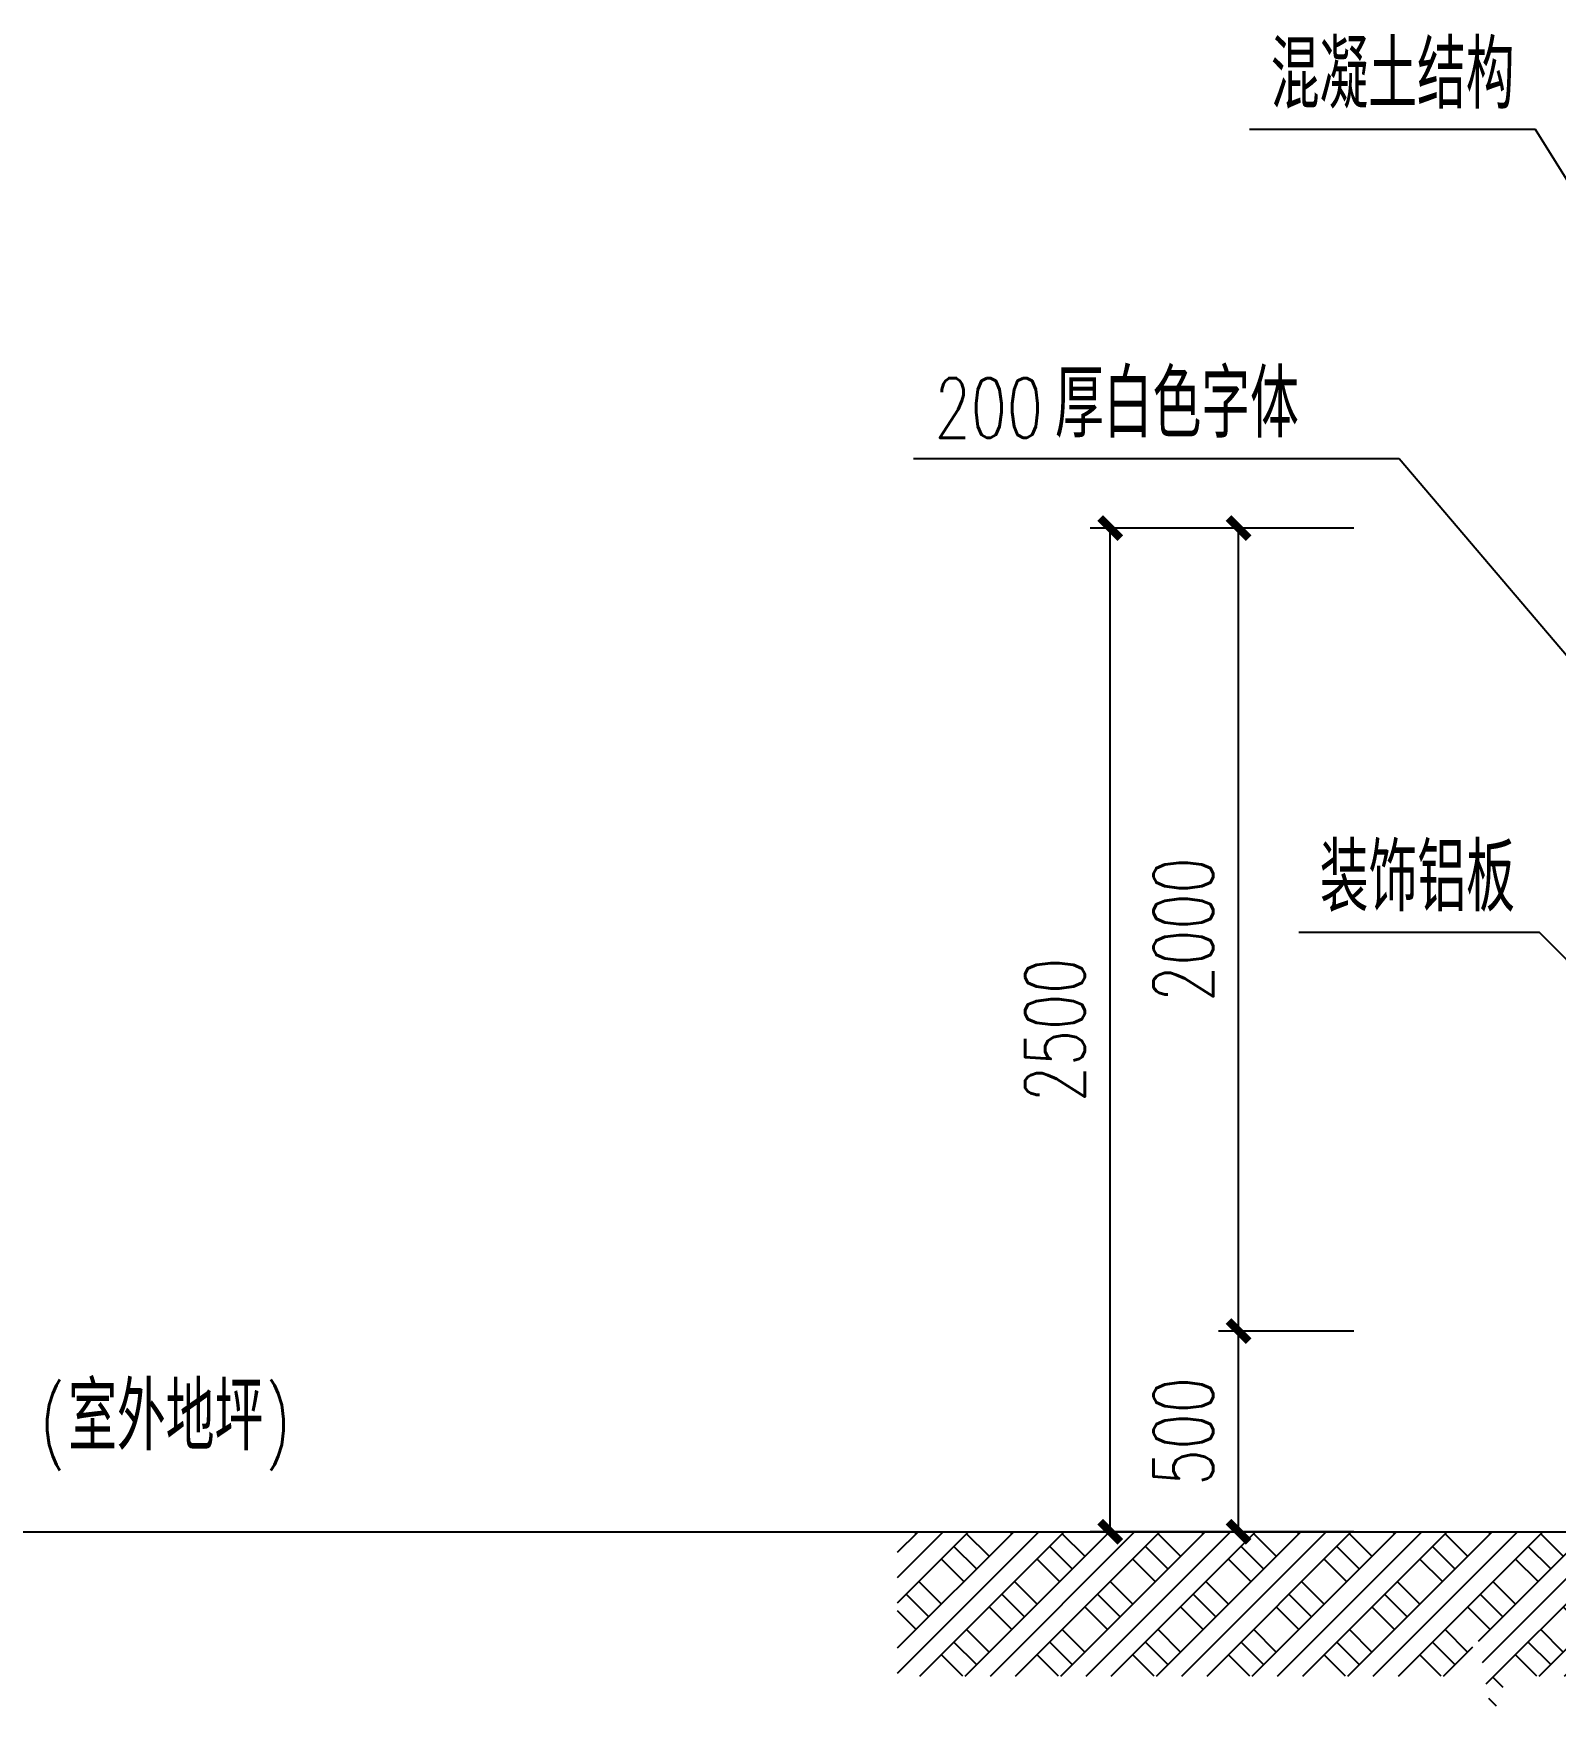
# Model space of a CAD drawing. Extents: x -4210259 to 293730, y -7499 to 868879.
# Drawn here: x -2176352 to -2172561, y 516473 to 520669 of the extents above; entities that cross this region are included whole.
import ezdxf

# ---------------------------------------------------------------- set-up
doc = ezdxf.new("R2010")
doc.units = 0
doc.header["$LTSCALE"] = 1000
doc.header["$MEASUREMENT"] = 0
doc.layers.get('Defpoints').update_dxf_attribs({"color": 210})
for name, color, linetype in [('A-AXIS-DP', 126, 'Continuous'), ('A-AXIS-SYMB', 3, 'Continuous'), ('A-HATCH-2', 251, 'Continuous'), ('A-SFCE', 30, 'Continuous'), ('PUB_TEXT', 7, 'Continuous')]:
    doc.layers.add(name, color=color, linetype=linetype)
doc.styles.add('_TCH_DIM', font='SIMPLEX', dxfattribs={"bigfont": 'GBCBIG'})
doc.styles.add('_TCH_DIM_T3', font='SIMPLEX', dxfattribs={"width": 0.705882, "bigfont": 'GBCBIG'})
doc.dimstyles.new('_TCH_ARCH&&50', dxfattribs={"dimtxt": 148.75, "dimasz": 50, "dimexe": 50, "dimexo": 50, "dimgap": 63.125, "dimtad": 1, "dimdec": 0, "dimzin": 0, "dimdsep": 46, "dimtxsty": '_TCH_DIM_T3', "dimblk": 'ARCHTICK', "dimcen": 0.09, "dimclrt": 7, "dimazin": 2, "dimtfac": 1, "dimtdec": 0, "dimtix": 1, "dimtmove": 2, "dimatfit": 3, "dimfxl": 0, "dimtolj": 1, "dimtzin": 0, "dimarcsym": 0})

# ---------------------------------------------------------------- blocks, each defined once
blk = doc.blocks.new('_ArchTick')
at = {"color": 0, "linetype": 'ByBlock', "const_width": 0.4}
blk.add_lwpolyline([(-0.5, -0.5), (0.5, 0.5)], dxfattribs=at)
blk = doc.blocks.new('*D537')
at = {"layer": 'A-AXIS-DP', "color": 0, "lineweight": -2}
for p, q in [((-2173382.6, 519437.5), (-2173720, 519437.5)), ((-2173670, 516937.5), (-2173670, 519437.5)), ((-2173382.6, 516937.5), (-2173720, 516937.5))]:
    blk.add_line(p, q, dxfattribs=at)
at = {"layer": 'Defpoints', "color": 0}
for p in [(-2173670, 519437.5), (-2173332.6, 519437.5), (-2173332.6, 516937.5)]:
    blk.add_point(p, dxfattribs=at)
at = {"layer": 'A-AXIS-DP', "color": 0, "lineweight": -2, "xscale": 50, "yscale": 50, "zscale": 50}
for p, rotation in [((-2173670, 519437.5), 90), ((-2173670, 516937.5), 270)]:
    blk.add_blockref('_ArchTick', p, dxfattribs=dict(at, rotation=rotation))
at = {"layer": 'A-AXIS-DP', "color": 7, "insert": (-2173807.5, 518187.5), "char_height": 148.75, "attachment_point": 5, "rotation": 90, "style": '_TCH_DIM_T3'}
blk.add_mtext('\\A1;2500', dxfattribs=at)
blk = doc.blocks.new('*D579')
at = {"layer": 'A-AXIS-DP', "color": 0, "lineweight": -2}
for p, q in [((-2173062.6, 517437.5), (-2173400, 517437.5)), ((-2173350, 516937.5), (-2173350, 517437.5)), ((-2173062.6, 516937.5), (-2173400, 516937.5))]:
    blk.add_line(p, q, dxfattribs=at)
at = {"layer": 'Defpoints', "color": 0}
for p in [(-2173350, 517437.5), (-2173012.6, 517437.5), (-2173012.6, 516937.5)]:
    blk.add_point(p, dxfattribs=at)
at = {"layer": 'A-AXIS-DP', "color": 0, "lineweight": -2, "xscale": 50, "yscale": 50, "zscale": 50}
for p, rotation in [((-2173350, 517437.5), 90), ((-2173350, 516937.5), 270)]:
    blk.add_blockref('_ArchTick', p, dxfattribs=dict(at, rotation=rotation))
at = {"layer": 'A-AXIS-DP', "color": 7, "insert": (-2173487.5, 517187.5), "char_height": 148.75, "attachment_point": 5, "rotation": 90, "style": '_TCH_DIM_T3'}
blk.add_mtext('\\A1;500', dxfattribs=at)
blk = doc.blocks.new('*D580')
at = {"layer": 'A-AXIS-DP', "color": 0, "lineweight": -2}
for p, q in [((-2173062.6, 519437.5), (-2173400, 519437.5)), ((-2173350, 517437.5), (-2173350, 519437.5)), ((-2173062.6, 517437.5), (-2173400, 517437.5))]:
    blk.add_line(p, q, dxfattribs=at)
at = {"layer": 'Defpoints', "color": 0}
for p in [(-2173350, 519437.5), (-2173012.6, 519437.5), (-2173012.6, 517437.5)]:
    blk.add_point(p, dxfattribs=at)
at = {"layer": 'A-AXIS-DP', "color": 0, "lineweight": -2, "xscale": 50, "yscale": 50, "zscale": 50}
for p, rotation in [((-2173350, 519437.5), 90), ((-2173350, 517437.5), 270)]:
    blk.add_blockref('_ArchTick', p, dxfattribs=dict(at, rotation=rotation))
at = {"layer": 'A-AXIS-DP', "color": 7, "insert": (-2173487.5, 518437.5), "char_height": 148.75, "attachment_point": 5, "rotation": 90, "style": '_TCH_DIM_T3'}
blk.add_mtext('\\A1;2000', dxfattribs=at)

msp = doc.modelspace()

# ---------------------------------------------------------------- hatches: boundary and pattern name
at = {"layer": 'A-HATCH-2'}
h = msp.add_hatch(dxfattribs=at)
h.set_pattern_fill('夯实土壤', color=256, scale=30)
h.set_pattern_definition([(45, (-2989248.6, 690633.49), (-119.218203, 119.218203), []), (45, (-2989185.6, 690633.49), (-119.218203, 119.218203), []), (45, (-2989122.6, 690633.49), (-119.218203, 119.218203), []), (135, (-2989248.6, 690633.49), (-119.218203, -119.218203), [79.5, -89.1]), (135, (-2989217.1, 690664.99), (-119.218203, -119.218203), [79.5, -89.1]), (135, (-2989185.6, 690696.49), (-119.218203, -119.218203), [79.5, -89.1])])
h.paths.add_polyline_path([(-2174199.8, 516937.5), (-2174199.8, 516577.9), (-2172793.1, 516577.9), (-2172754.9, 516682.9), (-2172717.8, 516472.9), (-2172680.6, 516577.9), (-2172202.6, 516577.9), (-2172202.6, 516737.5), (-2171902.6, 516737.5), (-2171902.9, 516937.5)])

# ---------------------------------------------------------------- linework, layer by layer
at = {"layer": 'A-AXIS-SYMB'}
for p, q in [((-2172610, 520430), (-2173322.4, 520430)), ((-2171742.9, 519037.5), (-2172610, 520430)), ((-2172950, 519610), (-2174160, 519610)), ((-2172462.9, 519037.5), (-2172950, 519610)), ((-2172600, 518430), (-2173200, 518430)), ((-2172222.6, 518050), (-2172600, 518430))]:
    msp.add_line(p, q, dxfattribs=at)
at = {"layer": 'A-SFCE'}
msp.add_lwpolyline([(-2282616.7, 516937.5), (-2171902.9, 516937.5)], dxfattribs=at)

# ---------------------------------------------------------------- texts
at = {"layer": 'PUB_TEXT', "style": '_TCH_DIM'}
for s, p in [('混凝土结构', (-2173269.9, 520482.5)), ('厚白色字体', (-2173807.5, 519662.5)), ('装饰铝板', (-2173147.5, 518482.5)), ('室外地坪', (-2176266.4, 517140))]:
    msp.add_text(s, height=168.79, dxfattribs=at).set_placement(p)
at = {"layer": 'PUB_TEXT', "style": '_TCH_DIM', "width": 0.705882}
for s, height, p in [('200', 148.75, (-2174107.5, 519662.5)), ('(', 148.8, (-2176336.4, 517140)), (')', 148.8, (-2175774.9, 517140))]:
    msp.add_text(s, height=height, dxfattribs=at).set_placement(p)

# ---------------------------------------------------------------- dimensions: what is measured, and where the dimension line sits
at = {"layer": 'A-AXIS-DP'}
for p1, p2, picture, middle in [((-2173332.6, 516937.5), (-2173332.6, 519437.5), '*D537', (-2173807.5, 518187.5)), ((-2173012.6, 517437.5), (-2173012.6, 519437.5), '*D580', (-2173487.5, 518437.5)), ((-2173012.6, 516937.5), (-2173012.6, 517437.5), '*D579', (-2173487.5, 517187.5))]:
    dim = msp.add_aligned_dim(p1=p1, p2=p2, distance=337.4, dimstyle='_TCH_ARCH&&50', dxfattribs=at)
    dim.commit()
    dim.dimension.update_dxf_attribs({"geometry": picture, "text_midpoint": middle})

doc.saveas('drawing.dxf')
